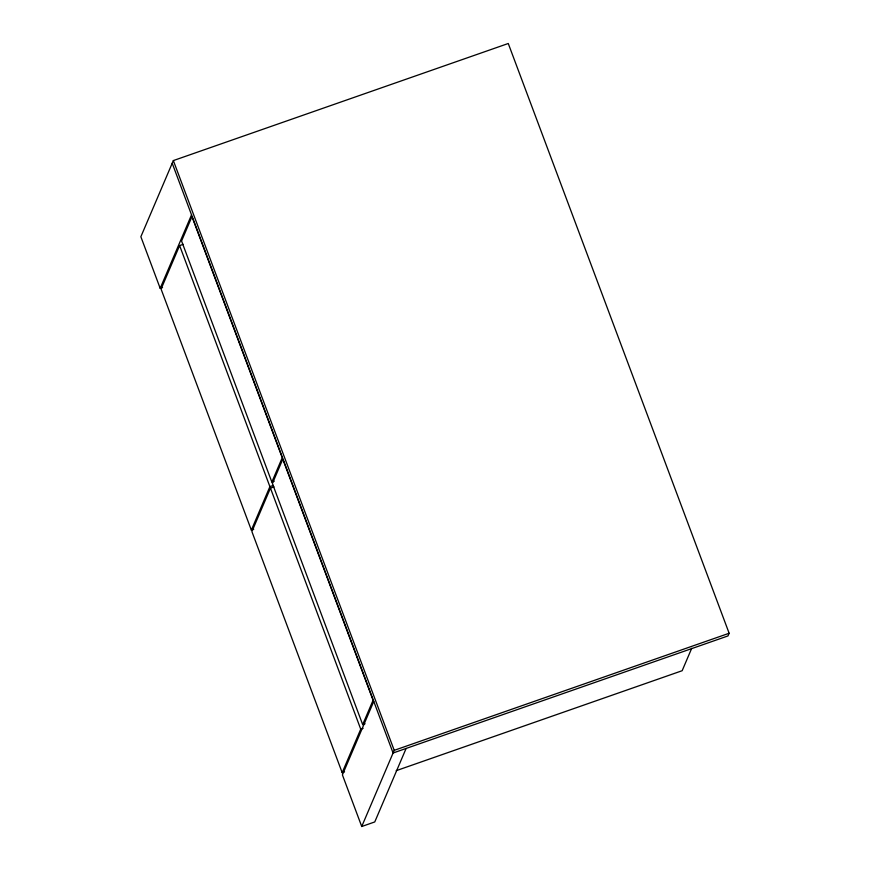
<?xml version="1.0" encoding="UTF-8"?>
<svg xmlns="http://www.w3.org/2000/svg" width="870" height="870" viewBox="0 0 870 870"><rect width="100%" height="100%" fill="white"/><g stroke="black" fill="none" stroke-linecap="round" stroke-linejoin="round"><path stroke-width="1.3" d="M172.206 163.245L393.088 753.007L727.994 635.926L729.136 633.262L508.265 43.5L173.347 160.58L140.864 236.738L160.189 288.34L162.559 287.513M160.189 288.34L191.541 214.846M183.168 244.329L179.611 245.568L161.07 289.058L251.354 530.124L253.714 529.297M251.354 530.124L269.896 486.635L179.611 245.568M271.853 482.067L282.239 457.696L191.955 216.63L181.569 241.001L271.853 482.067L274.213 481.24M274.006 486.863L270.45 488.113L251.898 531.592L342.182 772.658L344.553 771.831M342.182 772.658L360.735 729.169L270.45 488.113M362.681 724.601L373.078 700.23L282.793 459.164L272.397 483.535L362.681 724.601L365.052 723.775M373.763 701.405L342.41 774.898L361.735 826.5L374.763 821.943L406.116 748.45M361.735 826.5L394.219 750.342L173.347 160.58M691.715 648.291L682.156 670.716L396.176 770.689M269.896 486.635L273.452 485.395M360.735 729.169L363.105 728.342M394.219 750.342L729.136 633.262"/></g></svg>
